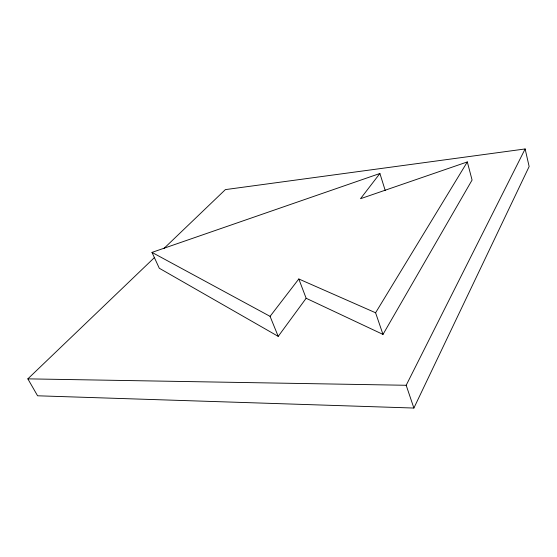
<?xml version="1.0" encoding="UTF-8"?>
<svg xmlns="http://www.w3.org/2000/svg" width="557" height="557" viewBox="0 0 557 557"><rect width="100%" height="100%" fill="white"/><g stroke="black" fill="none" stroke-linecap="round" stroke-linejoin="round"><path stroke-width="0.84" d="M154.519 257.494L27.85 378.857L37.584 395.79L413.886 408.044L529.15 166.522L525.126 148.956L225.376 189.61L163.925 248.485M413.886 408.044L406.178 385.277L525.126 148.956M306.148 298.267L278.215 336.365L270.075 316.355L298.803 278.98L306.148 298.267L382.993 334.416L472.078 180.036L467.316 161.934L360.504 198.717L379.902 173.485L385.207 190.445M382.993 334.416L375.585 312.769L467.316 161.934M278.215 336.365L159.288 268.244L151.998 252.398L379.902 173.485M27.85 378.857L406.178 385.277M298.803 278.98L375.585 312.769M151.998 252.398L270.075 316.355"/></g></svg>
